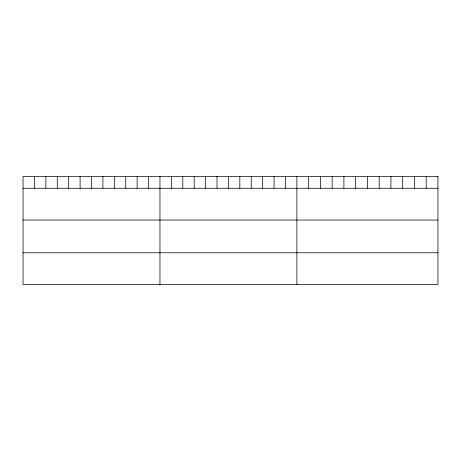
<?xml version="1.0" encoding="UTF-8"?>
<svg xmlns="http://www.w3.org/2000/svg" width="461" height="461" viewBox="0 0 461 461"><rect width="100%" height="100%" fill="white"/><g stroke="black" fill="none" stroke-linecap="round" stroke-linejoin="round"><path stroke-width="0.69" d="M23.05 188.272L437.95 188.272M23.05 220.047L437.95 220.047M23.05 252.778L437.95 252.778M426.195 176.454L426.195 188.272M414.439 176.454L414.439 188.272M402.683 176.454L402.683 188.272M390.928 176.454L390.928 188.272M379.173 176.454L379.173 188.272M367.417 176.454L367.417 188.272M355.662 176.454L355.662 188.272M343.906 176.454L343.906 188.272M332.151 176.454L332.151 188.272M320.395 176.454L320.395 188.272M308.64 176.454L308.64 188.272M296.884 176.454L296.884 284.546M285.474 176.454L285.474 188.272M274.065 176.454L274.065 188.272M262.655 176.454L262.655 188.272M251.245 176.454L251.245 188.272M239.835 176.454L239.835 188.272M228.425 176.454L228.425 188.272M217.016 176.454L217.016 188.272M205.606 176.454L205.606 188.272M194.196 176.454L194.196 188.272M182.787 176.454L182.787 188.272M171.377 176.454L171.377 188.272M159.967 176.454L159.967 284.546M148.557 176.454L148.557 188.272M137.148 176.454L137.148 188.272M125.738 176.454L125.738 188.272M114.328 176.454L114.328 188.272M102.918 176.454L102.918 188.272M91.509 176.454L91.509 188.272M80.099 176.454L80.099 188.272M68.689 176.454L68.689 188.272M57.279 176.454L57.279 188.272M45.87 176.454L45.87 188.272M34.46 176.454L34.46 188.272M437.95 176.454L23.05 176.454L23.05 284.546L437.95 284.546L437.95 176.454"/></g></svg>
